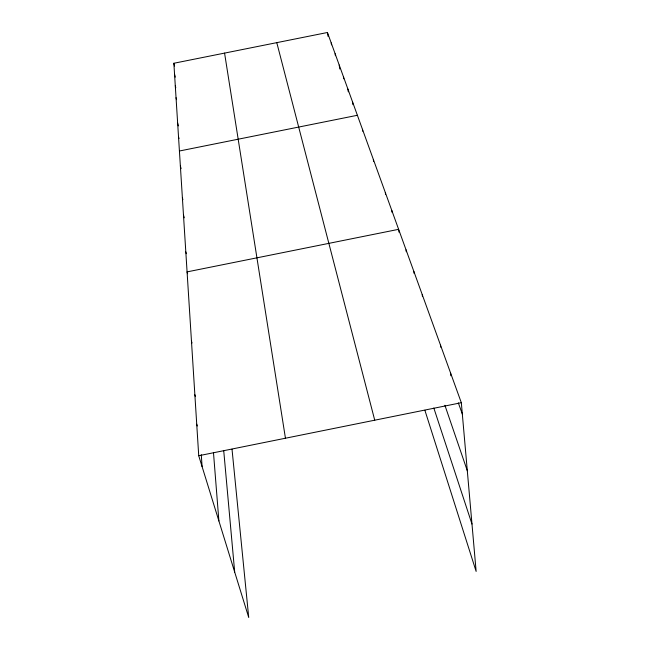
<?xml version="1.0" encoding="UTF-8"?>
<svg xmlns="http://www.w3.org/2000/svg" width="650" height="650" viewBox="0 0 650 650"><rect width="100%" height="100%" fill="white"/><g stroke="black" fill="none" stroke-linecap="round" stroke-linejoin="round"><path stroke-width="0.97" d="M179.424 151.003L357.386 115.286M398.629 229.328L187.078 271.887L187.59 273.715M232.018 449.207L248.731 617.5L198.729 455.739L461.329 402.707L476.141 571.423L424.881 410.264M198.729 455.739L173.859 63.261L327.446 32.5L461.329 402.707M458.307 402.813L462.321 414.001M444.892 405.267L467.301 470.738M433.826 408.029L471.981 524.046M196.731 424.214L197.275 426.002M194.862 394.729L195.439 396.662M191.466 341.12L192.01 343.013M185.811 251.891L186.306 253.703M183.471 214.906L184.251 217.815M182.382 197.763L182.894 199.672M180.359 165.864L181.098 168.659M276.786 42.648L374.733 420.201M178.523 136.801L178.994 138.612M177.661 123.207L178.352 125.905M176.044 97.736L176.54 99.678M175.289 85.776L175.768 87.693M173.859 63.261L174.558 66.064M174.558 74.295L175.273 77.139M224.567 53.105L285.447 438.222M327.446 32.5L328.014 36.311M331.216 42.908L331.5 44.842M335.132 53.747L335.416 55.705M339.211 65.032L339.787 68.998M343.468 76.797L343.752 78.804M347.904 89.066L348.294 91.821M352.544 101.888L352.934 104.674M362.456 129.309L362.716 131.219M373.336 159.404L373.596 161.371M385.336 192.579L385.572 194.415M391.804 210.47L392.039 212.331M398.743 230.271L398.97 232.156M406.047 249.852L406.274 251.761M413.904 271.578L414.123 273.52M422.24 294.629L422.451 296.587M440.521 345.183L440.724 347.189M450.58 372.986L450.84 375.781M223.706 450.458L234.691 572.081M213.509 453.009L218.896 520.967M201.289 454.707L202.077 466.562"/></g></svg>
